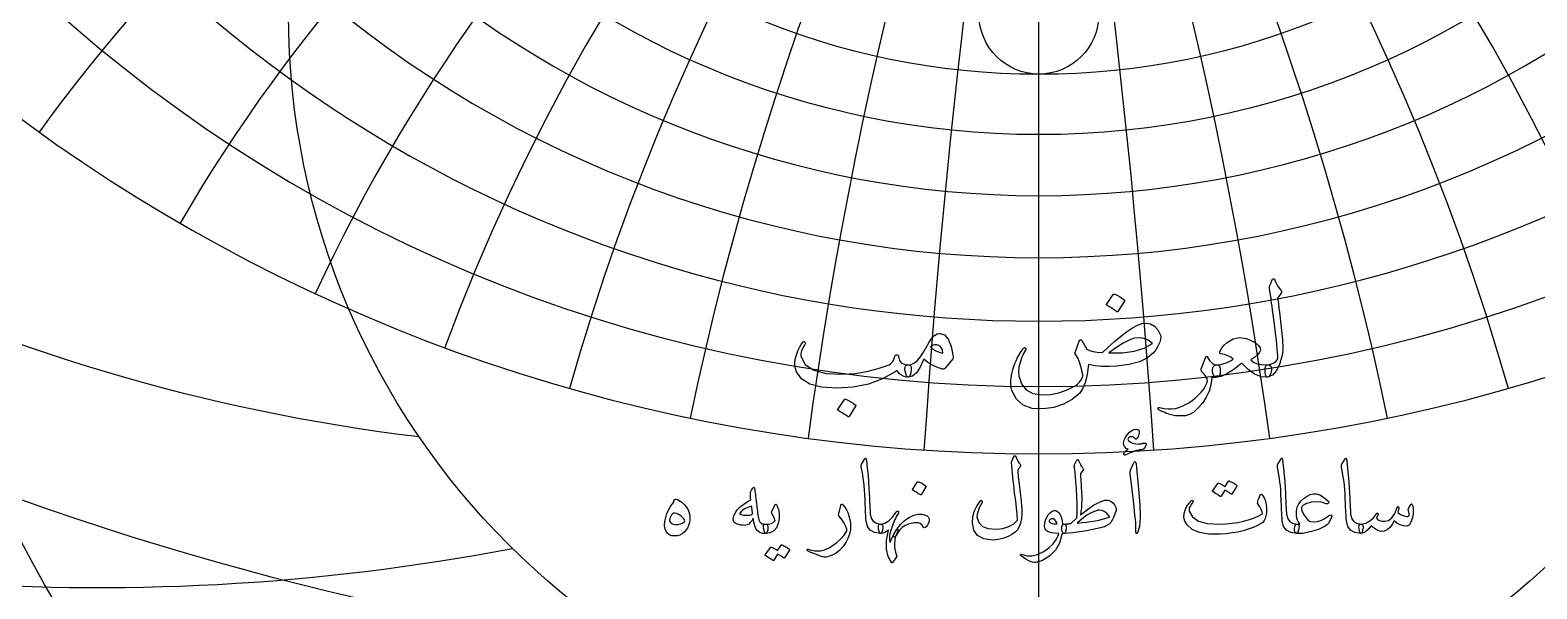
# Model space of a CAD drawing. Header units: millimetres. Extents: x -59 to 59, y -59 to 61.
# Drawn here: x -33.7 to 16.6, y -19.2 to -0.5 of the extents above; entities that cross this region are included whole.
import ezdxf

# ---------------------------------------------------------------- set-up
doc = ezdxf.new("R2010")
doc.units = ezdxf.units.MM
for name, color, linetype in [('CUT_INNER', 6, 'Continuous'), ('CUT_OUTER', 1, 'Continuous'), ('ENGRAVE', 7, 'Continuous'), ('ENGRAVE_FINE', 8, 'Continuous'), ('TEXT', 5, 'Continuous')]:
    doc.layers.add(name, color=color, linetype=linetype)

msp = doc.modelspace()

# ---------------------------------------------------------------- linework, layer by layer
at = {"layer": 'CUT_INNER'}
msp.add_circle((0, 0), 2, dxfattribs=at)
at = {"layer": 'CUT_OUTER'}
msp.add_arc((-0.0002, -0.0001), 59.3249, 136.054439, 87.802065, dxfattribs=at)
at = {"layer": 'ENGRAVE'}
msp.add_lwpolyline([(0, -58.5), (0, 58.5)], dxfattribs=at)
for centre, radius in [((0, 0), 58.5), ((0, 24.3408), 28.3656), ((0, 22.6408), 24.6477), ((0, 0), 38.2935), ((0, 0), 25.0665)]:
    msp.add_circle(centre, radius, dxfattribs=at)
for centre, radius, start, end in [((0, 26.4508), 32.5159, 104.50551, 75.49449), ((0, 29.0934), 37.2329, 146.69677, 33.30323), ((0, 32.4472), 42.7079, 168.64959, 11.35041), ((0, 36.7831), 49.2254, 185.60814, 354.39186), ((0, 42.5292), 57.2287, 199.95904, 340.04096), ((-13.0985, 48.8843), 63.4637, 224.535726, 263.111304), ((-31.4148, 54.412), 73.5796, 249.96829, 280.828753)]:
    msp.add_arc(centre, radius, start, end, dxfattribs=at)
at = {"layer": 'ENGRAVE_FINE'}
for centre, radius, start, end in [((-292.2353, -34.4796), 296.7435, 3.846969, 18.080135), ((-292.2353, -34.4796), 296.7435, 3.846969, 18.080135), ((292.2353, -34.4796), 296.7435, 161.919865, 176.153031), ((292.2353, -34.4796), 296.7435, 161.919865, 176.153031), ((-141.5747, -34.4796), 150.6606, 7.744385, 36.376389), ((-141.5747, -34.4796), 150.6606, 7.744385, 36.376389), ((141.5747, -34.4796), 150.6606, 143.623611, 172.255615), ((141.5747, -34.4796), 150.6606, 143.623611, 172.255615), ((-89.2508, -34.4796), 103.0579, 11.745134, 55.103196), ((-89.2508, -34.4796), 103.0579, 11.745134, 55.103196), ((89.2508, -34.4796), 103.0579, 124.896804, 168.254866), ((89.2508, -34.4796), 103.0579, 124.896804, 168.254866), ((-61.4098, -34.4796), 80.1648, 15.907198, 74.457561), ((-61.4098, -34.4796), 80.1648, 15.907198, 74.457561), ((61.4098, -34.4796), 80.1648, 105.542439, 164.092802), ((61.4098, -34.4796), 80.1648, 105.542439, 164.092802), ((-43.2379, -34.4796), 67.2663, 20.296793, 94.565762), ((-43.2379, -34.4796), 67.2663, 20.296793, 94.565762), ((43.2379, -34.4796), 67.2663, 85.434238, 159.703207), ((43.2379, -34.4796), 67.2663, 85.434238, 159.703207), ((-29.7503, -34.4796), 59.5005, 24.992282, 112.762358), ((-29.7503, -34.4796), 59.5005, 24.992282, 112.762358), ((29.7503, -34.4796), 59.5005, 67.237642, 155.007718), ((29.7503, -34.4796), 59.5005, 67.237642, 155.007718), ((-18.755, -34.4796), 54.836, 30.08929, 122.5356), ((-18.755, -34.4796), 54.836, 30.08929, 122.5356), ((18.755, -34.4796), 54.836, 57.4644, 149.91071), ((18.755, -34.4796), 54.836, 57.4644, 149.91071), ((-9.0859, -34.4796), 52.3239, 35.70752, 130.83453), ((-9.0859, -34.4796), 52.3239, 35.70752, 130.83453), ((9.0859, -34.4796), 52.3239, 49.16547, 144.29248), ((9.0859, -34.4796), 52.3239, 49.16547, 144.29248), ((0, 79.024), 101.1327, 234.73332, 305.26668)]:
    msp.add_arc(centre, radius, start, end, dxfattribs=at)
at = {"layer": 'TEXT'}
for points in [[(7.7082, -9.0934), (7.7393, -9.0182), (7.7635, -8.9585), (7.7808, -8.9144), (7.7912, -8.8858), (7.7993, -8.8677), (7.8096, -8.8547), (7.8223, -8.8469), (7.8373, -8.8443), (7.8543, -8.8472), (7.8685, -8.8558), (7.8797, -8.8703), (7.8881, -8.8904), (7.9264, -8.9893), (7.9722, -9.0784), (8.0256, -9.1577), (8.0864, -9.2272), (8.1034, -9.2494), (8.1083, -9.2745), (8.1011, -9.3024), (8.0818, -9.3333), (7.9803, -9.4763), (7.9872, -9.5403), (7.9942, -9.6031), (8.0011, -9.6648), (8.008, -9.7254), (8.0149, -9.7848), (8.0218, -9.843), (8.0288, -9.9001), (8.0357, -9.956), (8.0994, -10.4738), (8.1383, -10.8786), (8.1524, -11.1704), (8.1418, -11.3491), (8.0547, -11.6735), (7.9411, -11.913), (7.801, -12.0679), (7.6344, -12.1379), (7.6297, -12.1379), (7.6251, -12.1379), (7.6205, -12.1379), (7.6159, -12.1379), (7.5885, -12.112), (7.5709, -12.0526), (7.5631, -11.9598), (7.5652, -11.8335), (7.5695, -11.7868), (7.5825, -11.7528), (7.6041, -11.7314), (7.6344, -11.7228), (7.7514, -11.6994), (7.8489, -11.657), (7.9267, -11.5956), (7.9849, -11.5152), (7.981, -11.4186), (7.974, -11.3088), (7.9637, -11.1857), (7.9503, -11.0493), (7.934, -10.9002), (7.9152, -10.7391), (7.8937, -10.5658), (7.8696, -10.3804), (7.8474, -10.1982), (7.8269, -10.0344), (7.8082, -9.8891), (7.7912, -9.7623), (7.7765, -9.6539), (7.7647, -9.5639), (7.7557, -9.4924), (7.7497, -9.4394), (7.7035, -9.1764), (7.7021, -9.1505), (7.7024, -9.128), (7.7044, -9.109), (7.7082, -9.0934)], [(2.4864, -9.3656), (2.4921, -9.3598), (2.5002, -9.3563), (2.5106, -9.3552), (2.5233, -9.3563), (2.6129, -9.3927), (2.6974, -9.4371), (2.7767, -9.4895), (2.8508, -9.5501), (2.858, -9.5593), (2.8612, -9.5685), (2.8603, -9.5778), (2.8554, -9.587), (2.6386, -9.9376), (2.6305, -9.9459), (2.6201, -9.948), (2.6074, -9.9436), (2.5925, -9.933), (2.5795, -9.9237), (2.559, -9.9099), (2.531, -9.8914), (2.4956, -9.8684), (2.452, -9.8407), (2.3999, -9.8084), (2.339, -9.7715), (2.2695, -9.73), (2.2603, -9.7231), (2.2557, -9.7162), (2.2557, -9.7092), (2.2603, -9.7023)], [(3.5658, -10.3251), (3.7266, -10.3487), (3.8633, -10.4242), (3.9757, -10.5517), (4.064, -10.731), (4.0738, -10.7996), (4.0663, -10.8763), (4.0415, -10.9611), (3.9994, -11.0539), (3.951, -11.1433), (3.9071, -11.2177), (3.8679, -11.277), (3.8333, -11.3214), (3.6315, -11.4875), (3.3582, -11.6167), (3.0134, -11.7089), (2.5971, -11.7643), (2.3465, -11.7764), (2.1069, -11.7712), (1.8783, -11.7487), (1.6606, -11.7089), (1.6093, -12.0471), (1.543, -12.319), (1.4617, -12.5245), (1.3654, -12.6638), (1.1129, -12.8786), (0.8257, -13.0386), (0.504, -13.1438), (0.1476, -13.1943), (-0.2275, -13.1767), (-0.527, -13.0686), (-0.751, -12.8699), (-0.8995, -12.5808), (-0.9122, -12.5359), (-0.9226, -12.4891), (-0.9307, -12.4402), (-0.9364, -12.3893), (-0.9393, -12.3367), (-0.9387, -12.2827), (-0.9347, -12.2272), (-0.9272, -12.1702), (-0.911, -12.0695), (-0.8903, -11.9701), (-0.8649, -11.8723), (-0.8349, -11.7758), (-0.8006, -11.6811), (-0.7623, -11.5884), (-0.7199, -11.4977), (-0.6735, -11.4091), (-0.6529, -11.3731), (-0.6325, -11.3387), (-0.6125, -11.3062), (-0.5928, -11.2753), (-0.5736, -11.2462), (-0.5553, -11.2188), (-0.5378, -11.1931), (-0.5213, -11.1692), (-0.5094, -11.1557), (-0.497, -11.1473), (-0.4841, -11.1441), (-0.4705, -11.1462), (-0.4561, -11.1516), (-0.4451, -11.1588), (-0.4376, -11.1678), (-0.4336, -11.1784), (-0.4325, -11.1906), (-0.4336, -11.2038), (-0.4371, -11.2182), (-0.4428, -11.2338), (-0.4766, -11.2848), (-0.5086, -11.341), (-0.5388, -11.4025), (-0.5674, -11.4691), (-0.6274, -11.6394), (-0.6643, -11.8), (-0.6781, -11.9508), (-0.6689, -12.0918), (-0.5827, -12.3596), (-0.4255, -12.5542), (-0.1975, -12.6756), (0.1015, -12.7238), (0.3904, -12.7102), (0.6712, -12.6557), (0.9439, -12.5603), (1.2086, -12.4239), (1.2884, -12.3671), (1.3573, -12.2982), (1.4153, -12.2172), (1.4623, -12.1241), (1.4678, -12.1111), (1.4704, -12.0953), (1.4701, -12.0765), (1.4669, -12.0549), (1.4263, -11.8485), (1.3735, -11.6674), (1.3086, -11.5117), (1.2316, -11.3814), (1.2164, -11.3575), (1.2074, -11.3364), (1.2048, -11.3183), (1.2086, -11.303), (1.3516, -10.9247), (1.3721, -10.8962), (1.3919, -10.8844), (1.4113, -10.8893), (1.43, -10.9109), (1.6007, -11.2015), (1.6921, -11.2448), (1.8094, -11.2776), (1.9527, -11.3001), (2.1219, -11.3122), (2.3229, -11.1165), (2.5244, -10.9351), (2.7265, -10.7682), (2.9292, -10.6157), (3.1229, -10.4885), (3.2936, -10.3977), (3.4412, -10.3432), (3.5658, -10.3251)], [(-7.8881, -10.9663), (-7.8716, -10.9484), (-7.8546, -10.9409), (-7.837, -10.9438), (-7.8189, -10.957), (-7.805, -10.9743), (-7.8004, -10.9939), (-7.805, -11.0158), (-7.8189, -11.0401), (-7.8892, -11.149), (-7.9342, -11.2499), (-7.9538, -11.3428), (-7.948, -11.4275), (-7.8036, -11.706), (-7.5225, -11.9004), (-7.1047, -12.0105), (-6.5503, -12.0364), (-6.1389, -12.0062), (-5.7442, -11.943), (-5.3662, -11.847), (-5.005, -11.7182), (-4.9413, -11.6804), (-4.8885, -11.6224), (-4.8467, -11.5443), (-4.8159, -11.446), (-4.8055, -11.418), (-4.7882, -11.3987), (-4.764, -11.388), (-4.7328, -11.386), (-4.7106, -11.3955), (-4.6948, -11.4149), (-4.6853, -11.444), (-4.6821, -11.4829), (-4.6605, -11.5792), (-4.6002, -11.6513), (-4.5013, -11.6991), (-4.3638, -11.7228), (-4.3142, -11.7337), (-4.2808, -11.762), (-4.2635, -11.8075), (-4.2623, -11.8704), (-4.279, -11.9874), (-4.3015, -12.071), (-4.3298, -12.1212), (-4.3638, -12.1379), (-4.465, -12.1247), (-4.561, -12.0849), (-4.6518, -12.0186), (-4.7375, -11.9257), (-4.7447, -11.922), (-4.7571, -11.9246), (-4.7746, -11.9335), (-4.7974, -11.9488), (-5.2276, -12.191), (-5.6969, -12.364), (-6.2055, -12.4678), (-6.7533, -12.5023), (-7.2596, -12.4678), (-7.6528, -12.364), (-7.933, -12.191), (-8.1003, -11.9488), (-8.1383, -11.8136), (-8.151, -11.6755), (-8.1383, -11.5345), (-8.1003, -11.3906), (-8.0489, -11.2569), (-7.9965, -11.1415), (-7.9428, -11.0447), (-7.8881, -10.9663)], [(-3.2936, -10.671), (-3.1492, -10.7223), (-3.0295, -10.8671), (-2.9347, -11.1052), (-2.8646, -11.4368), (-2.862, -11.4607), (-2.8635, -11.4817), (-2.8689, -11.4999), (-2.8785, -11.5152), (-3.1322, -11.8335), (-3.1497, -11.8528), (-3.1702, -11.8646), (-3.1936, -11.8689), (-3.2198, -11.8658), (-3.3922, -11.807), (-3.5542, -11.732), (-3.7059, -11.6409), (-3.8472, -11.5336), (-3.961, -11.798), (-4.0859, -11.9869), (-4.2217, -12.1002), (-4.3684, -12.1379), (-4.3849, -12.1319), (-4.4019, -12.1137), (-4.4194, -12.0834), (-4.4376, -12.0411), (-4.4656, -11.9361), (-4.4757, -11.8519), (-4.4679, -11.7885), (-4.4422, -11.7458), (-4.4272, -11.7357), (-4.4099, -11.7285), (-4.3903, -11.7242), (-4.3684, -11.7228), (-4.2635, -11.7049), (-4.1608, -11.6559), (-4.0605, -11.5757), (-3.9625, -11.4644), (-3.9195, -11.3999), (-3.8552, -11.2938), (-3.7696, -11.1462), (-3.6626, -10.957), (-3.579, -10.8319), (-3.4897, -10.7425), (-3.3945, -10.6889), (-3.2936, -10.671)], [(-3.6257, -11.1231), (-3.5393, -11.1952), (-3.4412, -11.2546), (-3.3317, -11.3013), (-3.2106, -11.3353), (-3.2172, -11.2445), (-3.2417, -11.1704), (-3.2841, -11.113), (-3.3444, -11.0723), (-3.4138, -11.0513), (-3.4839, -11.0527), (-3.5545, -11.0767), (-3.6257, -11.1231)], [(3.7918, -11.0078), (3.6502, -10.8999), (3.5023, -10.8348), (3.3481, -10.8123), (3.1875, -10.8325), (3.0134, -10.8939), (2.8139, -10.9951), (2.589, -11.1361), (2.3387, -11.3168), (2.7946, -11.3183), (3.1887, -11.2672), (3.5211, -11.1637), (3.7918, -11.0078)], [(7.6344, -11.7228), (7.7018, -11.7329), (7.7474, -11.7631), (7.771, -11.8136), (7.7727, -11.8842), (7.7503, -11.9935), (7.7197, -12.0722), (7.6811, -12.1203), (7.6344, -12.1379), (7.4219, -12.1186), (7.2088, -12.033), (6.9952, -11.881), (6.781, -11.6628), (6.5108, -11.8724), (6.2816, -12.0215), (6.0934, -12.11), (5.946, -12.1379), (5.8973, -12.127), (5.8572, -12.0941), (5.8258, -12.0393), (5.803, -11.9626), (5.7964, -11.8612), (5.818, -11.7873), (5.8679, -11.7412), (5.946, -11.7228), (6.0171, -11.7158), (6.0873, -11.7043), (6.1566, -11.6882), (6.2251, -11.6674), (6.2927, -11.6418), (6.3595, -11.6109), (6.4253, -11.5749), (6.4904, -11.5336), (6.4105, -11.4685), (6.3139, -11.416), (6.2006, -11.3762), (6.0706, -11.3491), (6.0588, -11.3442), (6.051, -11.3341), (6.0472, -11.3188), (6.0475, -11.2984), (6.0694, -11.2277), (6.1167, -11.1496), (6.1894, -11.064), (6.2874, -10.9709), (6.4918, -10.8483), (6.7083, -10.8036), (6.9369, -10.8368), (7.1777, -10.9478), (7.2797, -11.0187), (7.3507, -11.0885), (7.3904, -11.1571), (7.3991, -11.2246), (7.3737, -11.2972), (7.3115, -11.3768), (7.2123, -11.4633), (7.0762, -11.5567), (7.1734, -11.6294), (7.2988, -11.6813), (7.4524, -11.7124), (7.6344, -11.7228)], [(5.4248, -11.8519), (5.5678, -11.4829), (5.5836, -11.4535), (5.5989, -11.4391), (5.6136, -11.4396), (5.6277, -11.4552), (5.6664, -11.5198), (5.7039, -11.5752), (5.7402, -11.6213), (5.7754, -11.6582), (5.814, -11.6864), (5.8561, -11.7066), (5.9016, -11.7187), (5.9506, -11.7228), (5.9991, -11.7355), (6.0337, -11.7735), (6.0544, -11.8369), (6.0614, -11.9257), (6.0544, -12.0151), (6.0337, -12.0803), (5.9991, -12.1212), (5.9506, -12.1379), (5.9135, -12.1397), (5.8757, -12.1402), (5.8373, -12.1397), (5.7984, -12.1379), (5.7918, -12.1397), (5.7857, -12.1448), (5.7803, -12.1535), (5.7754, -12.1656), (5.7506, -12.3839), (5.69, -12.5958), (5.5937, -12.8013), (5.4617, -13.0005), (5.3144, -13.1738), (5.1722, -13.3015), (5.0353, -13.3837), (4.9035, -13.4203), (4.7795, -13.4298), (4.666, -13.4307), (4.5627, -13.4229), (4.4699, -13.4065), (4.4245, -13.3938), (4.3759, -13.3788), (4.3242, -13.3615), (4.2692, -13.3419), (4.2114, -13.3194), (4.151, -13.2935), (4.088, -13.2641), (4.0225, -13.2312), (4.006, -13.2237), (3.9936, -13.215), (3.9853, -13.2052), (3.9809, -13.1943), (3.9781, -13.1796), (3.9786, -13.1678), (3.9827, -13.1588), (3.9902, -13.1528), (4, -13.1473), (4.0109, -13.1447), (4.023, -13.145), (4.0363, -13.1482), (4.1816, -13.1776), (4.3177, -13.192), (4.4445, -13.1914), (4.5622, -13.1758), (4.6785, -13.1451), (4.7922, -13.1038), (4.9034, -13.0517), (5.0119, -12.989), (5.1182, -12.9159), (5.2224, -12.8327), (5.3246, -12.7395), (5.4248, -12.6361), (5.5, -12.5418), (5.5597, -12.4481), (5.6038, -12.355), (5.6324, -12.2625), (5.624, -12.1979), (5.5897, -12.1241), (5.5294, -12.0411), (5.4432, -11.9488), (5.4282, -11.9289), (5.4202, -11.9061), (5.419, -11.8805), (5.4248, -11.8519)], [(-6.4904, -12.8806), (-6.4846, -12.8748), (-6.4765, -12.8714), (-6.4661, -12.8702), (-6.4535, -12.8714), (-6.3638, -12.9077), (-6.2793, -12.9521), (-6.2, -13.0046), (-6.1259, -13.0651), (-6.1187, -13.0743), (-6.1156, -13.0836), (-6.1164, -13.0928), (-6.1213, -13.102), (-6.3381, -13.4526), (-6.3462, -13.461), (-6.3566, -13.463), (-6.3693, -13.4587), (-6.3843, -13.448), (-6.3972, -13.4388), (-6.4177, -13.4249), (-6.4457, -13.4065), (-6.4811, -13.3834), (-6.5247, -13.3557), (-6.5768, -13.3234), (-6.6377, -13.2865), (-6.7072, -13.245), (-6.7164, -13.2381), (-6.721, -13.2312), (-6.721, -13.2243), (-6.7164, -13.2173)], [(3.4666, -14.5482), (3.4215, -14.5566), (3.3797, -14.5646), (3.3411, -14.5722), (3.3057, -14.5793), (3.2738, -14.5862), (3.2456, -14.5931), (3.2211, -14.6001), (3.2002, -14.607), (3.179, -14.6149), (3.1535, -14.6247), (3.1237, -14.6365), (3.0895, -14.6502), (3.051, -14.6661), (3.0082, -14.6844), (2.9611, -14.705), (2.9096, -14.7281), (2.8886, -14.735), (2.8707, -14.735), (2.8557, -14.7281), (2.8439, -14.7142), (2.8367, -14.6803), (2.8568, -14.6407), (2.9042, -14.5955), (2.9788, -14.5447), (2.9217, -14.5123), (2.8785, -14.4772), (2.849, -14.4396), (2.8335, -14.3994), (2.8304, -14.3235), (2.849, -14.2411), (2.8893, -14.1523), (2.9511, -14.0569), (3.0248, -13.9715), (3.1007, -13.9125), (3.1788, -13.8798), (3.259, -13.8735), (3.3038, -13.8848), (3.3343, -13.9081), (3.3505, -13.9436), (3.3524, -13.9912), (3.3446, -14.0426), (3.3317, -14.0898), (3.3135, -14.1326), (3.2902, -14.1711), (3.2668, -14.1981), (3.2452, -14.21), (3.2253, -14.2067), (3.2071, -14.1884), (3.1864, -14.1609), (3.1621, -14.1408), (3.1345, -14.128), (3.1033, -14.1226), (3.0707, -14.1226), (3.0419, -14.1295), (3.0171, -14.1434), (2.9961, -14.1641), (2.9807, -14.1892), (2.9762, -14.2126), (2.9825, -14.2342), (2.9995, -14.2541), (3.0635, -14.3015), (3.1414, -14.3363), (3.2331, -14.3585), (3.3386, -14.3683), (3.3478, -14.3679), (3.358, -14.367), (3.3694, -14.3653), (3.3818, -14.3631), (3.3953, -14.3604), (3.4099, -14.3575), (3.4256, -14.3543), (3.4424, -14.351), (3.4605, -14.3476), (3.477, -14.3445), (3.4917, -14.3416), (3.5047, -14.3389), (3.5161, -14.3366), (3.5263, -14.335), (3.5351, -14.334), (3.5427, -14.3337), (3.557, -14.3352), (3.5687, -14.3397), (3.5777, -14.3473), (3.5842, -14.3579), (3.5883, -14.3681), (3.5903, -14.3778), (3.5901, -14.3871), (3.5877, -14.3959), (3.5542, -14.4587), (3.5228, -14.5049), (3.4936, -14.5348), (3.4666, -14.5482)], [(-5.8123, -14.8665), (-5.8056, -14.8561), (-5.7993, -14.8492), (-5.7934, -14.8457), (-5.788, -14.8457), (-5.7798, -14.8502), (-5.7725, -14.8639), (-5.766, -14.8866), (-5.7604, -14.9184), (-5.7318, -15.1768), (-5.7085, -15.4157), (-5.6903, -15.6352), (-5.6773, -15.8352), (-5.669, -16.0062), (-5.6613, -16.1595), (-5.6543, -16.2951), (-5.6479, -16.4129), (-5.6424, -16.5131), (-5.638, -16.5954), (-5.6346, -16.6601), (-5.6324, -16.707), (-5.6017, -16.8476), (-5.5338, -16.9509), (-5.4287, -17.0171), (-5.2864, -17.0461), (-5.2468, -17.0564), (-5.2215, -17.0807), (-5.2105, -17.1187), (-5.2137, -17.1706), (-5.23, -17.2523), (-5.2475, -17.3107), (-5.2663, -17.3458), (-5.2864, -17.3574), (-5.4866, -17.331), (-5.6341, -17.2519), (-5.7288, -17.12), (-5.7707, -16.9353), (-5.7773, -16.847), (-5.7833, -16.7585), (-5.7886, -16.6697), (-5.7932, -16.5807), (-5.7974, -16.4915), (-5.8014, -16.4021), (-5.8052, -16.3125), (-5.8088, -16.2227), (-5.8153, -16.0513), (-5.8244, -15.897), (-5.836, -15.7598), (-5.8503, -15.6397), (-5.8672, -15.5243), (-5.8866, -15.4014), (-5.9087, -15.2709), (-5.9333, -15.1329), (-5.9366, -15.108), (-5.9359, -15.0853), (-5.9314, -15.0647), (-5.923, -15.0464)], [(-0.8372, -14.7834), (-0.8312, -14.7728), (-0.8234, -14.7653), (-0.8139, -14.7607), (-0.8026, -14.7592), (-0.7914, -14.7612), (-0.7819, -14.767), (-0.7741, -14.7767), (-0.768, -14.7903), (-0.7358, -14.8697), (-0.7014, -14.9382), (-0.6649, -14.996), (-0.6262, -15.0429), (-0.6147, -15.0598), (-0.6115, -15.0792), (-0.6165, -15.1013), (-0.6297, -15.1259), (-0.6381, -15.1378), (-0.6461, -15.1493), (-0.6537, -15.1603), (-0.6608, -15.1709), (-0.6675, -15.1809), (-0.6738, -15.1899), (-0.6796, -15.1982), (-0.685, -15.2055), (-0.6941, -15.2189), (-0.7006, -15.2349), (-0.7045, -15.2535), (-0.7058, -15.2747), (-0.7017, -15.3345), (-0.6963, -15.3997), (-0.6896, -15.4703), (-0.6816, -15.5463), (-0.6725, -15.6277), (-0.6625, -15.7145), (-0.6517, -15.8067), (-0.64, -15.9044), (-0.627, -16.0018), (-0.6154, -16.0933), (-0.6053, -16.1791), (-0.5968, -16.259), (-0.5896, -16.3333), (-0.5834, -16.4021), (-0.5783, -16.4656), (-0.5743, -16.5236), (-0.5698, -16.6955), (-0.5838, -16.8584), (-0.6165, -17.0121), (-0.6677, -17.1568), (-0.7177, -17.2417), (-0.7949, -17.3202), (-0.8993, -17.3922), (-1.031, -17.4578), (-1.1737, -17.512), (-1.3078, -17.5503), (-1.4332, -17.5726), (-1.5499, -17.5788), (-1.8423, -17.5386), (-2.0516, -17.4284), (-2.1779, -17.248), (-2.2211, -16.9976), (-2.206, -16.811), (-2.1571, -16.6283), (-2.0745, -16.4495), (-1.9582, -16.2745), (-1.9493, -16.2644), (-1.94, -16.2581), (-1.9303, -16.2557), (-1.9201, -16.2573), (-1.9093, -16.2614), (-1.9011, -16.2668), (-1.8955, -16.2735), (-1.8924, -16.2815), (-1.8903, -16.2934), (-1.8907, -16.3048), (-1.8937, -16.3158), (-1.8994, -16.3264), (-1.9787, -16.481), (-2.0334, -16.6127), (-2.0635, -16.7215), (-2.0689, -16.8073), (-2.0112, -16.9922), (-1.8864, -17.1213), (-1.6946, -17.1946), (-1.4358, -17.2121), (-1.2025, -17.1868), (-1.0042, -17.1282), (-0.8409, -17.0363), (-0.7127, -16.9111), (-0.7154, -16.8507), (-0.72, -16.7801), (-0.7266, -16.6993), (-0.7352, -16.6084), (-0.7459, -16.5071), (-0.759, -16.3952), (-0.7744, -16.2727), (-0.7923, -16.1396), (-0.8091, -16.0023), (-0.8251, -15.8672), (-0.8403, -15.7342), (-0.8545, -15.6034), (-0.8677, -15.4747), (-0.8796, -15.3482), (-0.8902, -15.2239), (-0.8995, -15.1017), (-0.9134, -14.9841), (-0.9127, -14.9707), (-0.9108, -14.9581), (-0.9075, -14.9465), (-0.903, -14.9357)], [(1.2732, -14.908), (1.2814, -14.8991), (1.2887, -14.8933), (1.2952, -14.8905), (1.3008, -14.8907), (1.3075, -14.8937), (1.3138, -14.8993), (1.3197, -14.9075), (1.3251, -14.9184), (1.347, -14.9651), (1.3679, -15.0083), (1.3877, -15.0481), (1.4064, -15.0844), (1.4242, -15.1169), (1.4414, -15.145), (1.4579, -15.1687), (1.4738, -15.1882), (1.4855, -15.2042), (1.4894, -15.2211), (1.4855, -15.2388), (1.4738, -15.2574), (1.4046, -15.3439), (1.3958, -15.3588), (1.3899, -15.3759), (1.3871, -15.3951), (1.3873, -15.4165), (1.3986, -15.5798), (1.4081, -15.7236), (1.4159, -15.8479), (1.4219, -15.9528), (1.4265, -16.0384), (1.4297, -16.105), (1.4317, -16.1526), (1.4323, -16.1811), (1.4315, -16.2655), (1.4293, -16.3455), (1.4255, -16.4212), (1.4202, -16.4925), (1.4136, -16.5595), (1.4059, -16.6222), (1.3972, -16.6806), (1.3873, -16.7347), (1.6224, -16.5548), (1.8258, -16.4164), (1.9977, -16.3195), (2.1381, -16.2642), (2.2006, -16.2495), (2.2566, -16.2434), (2.3061, -16.246), (2.3491, -16.2573), (2.4099, -16.2888), (2.4676, -16.3386), (2.5223, -16.4064), (2.574, -16.4925), (2.582, -16.5131), (2.5852, -16.5366), (2.5837, -16.5632), (2.5775, -16.5928), (2.5431, -16.6992), (2.5022, -16.8004), (2.4549, -16.8964), (2.401, -16.9872), (2.3487, -17.0456), (2.2747, -17.0962), (2.1792, -17.139), (2.062, -17.1741), (1.9051, -17.2088), (1.7493, -17.2402), (1.5946, -17.2684), (1.441, -17.2934), (1.2886, -17.3149), (1.1378, -17.3328), (0.9885, -17.3469), (0.8407, -17.3574), (0.8241, -17.3527), (0.8087, -17.3384), (0.7946, -17.3146), (0.7819, -17.2813), (0.7706, -17.2404), (0.7646, -17.2009), (0.7637, -17.1626), (0.768, -17.1256), (0.7778, -17.0934), (0.7931, -17.0694), (0.8141, -17.0536), (0.8407, -17.0461), (0.8761, -17.0441), (0.9095, -17.0417), (0.9409, -17.0389), (0.9704, -17.0357), (0.998, -17.0324), (1.0236, -17.0296), (1.0473, -17.0272), (1.069, -17.0253), (1.2628, -16.8385), (1.2645, -16.8304), (1.2662, -16.8199), (1.268, -16.807), (1.2697, -16.7918), (1.2714, -16.7741), (1.2732, -16.7541), (1.2749, -16.7318), (1.2766, -16.707), (1.2781, -16.6801), (1.2792, -16.6512), (1.2799, -16.6204), (1.2801, -16.5876), (1.2801, -16.5532), (1.2801, -16.5172), (1.2801, -16.4796), (1.2801, -16.4406), (1.2796, -16.3965), (1.2784, -16.3437), (1.2762, -16.2823), (1.2732, -16.2123), (1.2693, -16.134), (1.2645, -16.0479), (1.2589, -15.9541), (1.2524, -15.8525), (1.2375, -15.6269), (1.2239, -15.4486), (1.2115, -15.3173), (1.2005, -15.2332), (1.1916, -15.1791), (1.1858, -15.138), (1.183, -15.1099), (1.1832, -15.0948), (1.1937, -15.0663), (1.2044, -15.0394), (1.2153, -15.0144), (1.2265, -14.991), (1.2378, -14.969), (1.2494, -14.9478), (1.2612, -14.9274), (1.2732, -14.908)], [(3.1518, -15.0394), (3.1848, -14.9754), (3.2114, -14.953), (3.2316, -14.972), (3.2452, -15.0325), (3.3248, -15.8801), (3.3721, -16.4004), (3.3827, -16.816), (3.3565, -17.1269), (3.2936, -17.3332), (3.2822, -17.3501), (3.272, -17.3592), (3.2631, -17.3605), (3.2556, -17.354), (3.2495, -17.3438), (3.2452, -17.3306), (3.2426, -17.3144), (3.2417, -17.2952), (3.2417, -17.1453), (3.2348, -16.9864), (3.221, -16.8184), (3.2002, -16.6413), (3.1957, -16.595), (3.182, -16.47), (3.1593, -16.2663), (3.1275, -15.9839), (3.0514, -15.3577), (3.0497, -15.3244), (3.0514, -15.2937), (3.0566, -15.2656), (3.0653, -15.2401)], [(8.0922, -14.8665), (8.0989, -14.8561), (8.1052, -14.8492), (8.111, -14.8457), (8.1164, -14.8457), (8.1246, -14.8502), (8.132, -14.8639), (8.1385, -14.8866), (8.1441, -14.9184), (8.1726, -15.1768), (8.196, -15.4157), (8.2141, -15.6352), (8.2271, -15.8352), (8.2354, -16.0062), (8.2431, -16.1595), (8.2501, -16.2951), (8.2565, -16.4129), (8.262, -16.5131), (8.2665, -16.5954), (8.2698, -16.6601), (8.2721, -16.707), (8.3028, -16.8476), (8.3707, -16.9509), (8.4758, -17.0171), (8.6181, -17.0461), (8.6576, -17.0564), (8.6829, -17.0807), (8.694, -17.1187), (8.6907, -17.1706), (8.6745, -17.2523), (8.657, -17.3107), (8.6382, -17.3458), (8.6181, -17.3574), (8.4178, -17.331), (8.2704, -17.2519), (8.1757, -17.12), (8.1337, -16.9353), (8.1271, -16.847), (8.1212, -16.7585), (8.1159, -16.6697), (8.1112, -16.5807), (8.107, -16.4915), (8.103, -16.4021), (8.0992, -16.3125), (8.0956, -16.2227), (8.0892, -16.0513), (8.0801, -15.897), (8.0684, -15.7598), (8.0541, -15.6397), (8.0373, -15.5243), (8.0178, -15.4014), (7.9957, -15.2709), (7.9711, -15.1329), (7.9679, -15.108), (7.9685, -15.0853), (7.973, -15.0647), (7.9815, -15.0464)], [(10.2337, -14.8665), (10.2404, -14.8561), (10.2467, -14.8492), (10.2525, -14.8457), (10.2579, -14.8457), (10.2662, -14.8502), (10.2735, -14.8639), (10.28, -14.8866), (10.2856, -14.9184), (10.3142, -15.1768), (10.3375, -15.4157), (10.3557, -15.6352), (10.3687, -15.8352), (10.377, -16.0062), (10.3847, -16.1595), (10.3917, -16.2951), (10.3981, -16.4129), (10.4036, -16.5131), (10.408, -16.5954), (10.4114, -16.6601), (10.4136, -16.707), (10.4443, -16.8476), (10.5122, -16.9509), (10.6173, -17.0171), (10.7596, -17.0461), (10.7992, -17.0564), (10.8245, -17.0807), (10.8355, -17.1187), (10.8323, -17.1706), (10.816, -17.2523), (10.7985, -17.3107), (10.7797, -17.3458), (10.7596, -17.3574), (10.5594, -17.331), (10.4119, -17.2519), (10.3172, -17.12), (10.2752, -16.9353), (10.2686, -16.847), (10.2627, -16.7585), (10.2574, -16.6697), (10.2528, -16.5807), (10.2485, -16.4915), (10.2445, -16.4021), (10.2408, -16.3125), (10.2372, -16.2227), (10.2307, -16.0513), (10.2216, -15.897), (10.2099, -15.7598), (10.1957, -15.6397), (10.1788, -15.5243), (10.1593, -15.4014), (10.1373, -15.2709), (10.1126, -15.1329), (10.1094, -15.108), (10.11, -15.0853), (10.1146, -15.0647), (10.123, -15.0464)], [(6.3347, -15.6103), (6.339, -15.606), (6.345, -15.6034), (6.3528, -15.6025), (6.3623, -15.6034), (6.3964, -15.6161), (6.4294, -15.6302), (6.4613, -15.6455), (6.4921, -15.6622), (6.522, -15.6803), (6.5513, -15.7002), (6.58, -15.7219), (6.608, -15.7452), (6.6134, -15.7524), (6.6158, -15.7599), (6.6151, -15.7679), (6.6114, -15.7764), (6.4454, -16.0393), (6.4408, -16.0428), (6.4341, -16.0428), (6.4253, -16.0393), (6.4142, -16.0324), (6.4067, -16.026), (6.3943, -16.0172), (6.3773, -16.0061), (6.3554, -15.9926), (6.3286, -15.9765), (6.2966, -15.9576), (6.2594, -15.9358), (6.217, -15.9113), (6.0856, -16.1154), (6.0795, -16.1217), (6.0717, -16.1232), (6.0622, -16.1199), (6.051, -16.1119), (6.0412, -16.105), (6.0259, -16.0946), (6.0049, -16.0808), (5.9783, -16.0635), (5.9457, -16.0428), (5.9065, -16.0185), (5.8609, -15.9909), (5.8088, -15.9597), (5.8034, -15.9545), (5.801, -15.9493), (5.8017, -15.9441), (5.8053, -15.939), (5.9749, -15.6864), (5.9792, -15.6821), (5.9852, -15.6795), (5.993, -15.6786), (6.0025, -15.6795), (6.0315, -15.6889), (6.0596, -15.6998), (6.0869, -15.7122), (6.1133, -15.7262), (6.1388, -15.7414), (6.1634, -15.7578), (6.1872, -15.7752), (6.2101, -15.7937)], [(-9.5522, -15.8386), (-9.5318, -15.817), (-9.5158, -15.8144), (-9.5042, -15.8308), (-9.4968, -15.8663), (-9.4944, -15.8877), (-9.4908, -15.9173), (-9.4858, -15.9552), (-9.4795, -16.0012), (-9.4722, -16.0559), (-9.4639, -16.1197), (-9.4549, -16.1926), (-9.4449, -16.2745), (-9.4351, -16.3551), (-9.4263, -16.4272), (-9.4186, -16.4909), (-9.4121, -16.5461), (-9.4065, -16.5927), (-9.4021, -16.6305), (-9.3988, -16.6593), (-9.3965, -16.6793), (-9.3788, -16.8054), (-9.3532, -16.9033), (-9.3199, -16.9732), (-9.2789, -17.0149), (-9.2499, -17.0311), (-9.2149, -17.0417), (-9.1738, -17.0467), (-9.1266, -17.0461), (-9.0987, -17.0506), (-9.0773, -17.0642), (-9.0624, -17.0869), (-9.054, -17.1187), (-9.0509, -17.157), (-9.0522, -17.1957), (-9.0579, -17.2348), (-9.0678, -17.2744), (-9.0806, -17.3081), (-9.0946, -17.3332), (-9.11, -17.3496), (-9.1266, -17.3574), (-9.2172, -17.3566), (-9.2953, -17.3401), (-9.3608, -17.3081), (-9.4138, -17.2606), (-9.4583, -17.1907), (-9.4951, -17.0988), (-9.5241, -16.9849), (-9.5453, -16.8489), (-9.5941, -16.9317), (-9.6439, -16.9968), (-9.6944, -17.0441), (-9.7459, -17.0737), (-9.7876, -17.0843), (-9.8367, -17.0884), (-9.8932, -17.0861), (-9.957, -17.0772), (-10.0242, -17.0621), (-10.0806, -17.0443), (-10.1263, -17.024), (-10.1611, -17.0011), (-10.1892, -16.9728), (-10.2078, -16.9431), (-10.2169, -16.9122), (-10.2164, -16.88), (-10.2084, -16.8398), (-10.1948, -16.7952), (-10.1756, -16.7464), (-10.1507, -16.6932), (-10.123, -16.6398), (-10.0988, -16.5972), (-10.078, -16.5654), (-10.0607, -16.5444), (-9.9647, -16.4588), (-9.8601, -16.3783), (-9.7468, -16.3031), (-9.6248, -16.233), (-9.6294, -16.1667), (-9.6326, -16.1093), (-9.6346, -16.0611), (-9.6352, -16.022), (-9.6333, -15.9891), (-9.6274, -15.9597), (-9.6177, -15.9338), (-9.6041, -15.9113)], [(-4.0513, -15.6345), (-4.047, -15.6302), (-4.0409, -15.6276), (-4.0331, -15.6267), (-4.0236, -15.6276), (-3.9564, -15.6548), (-3.893, -15.6881), (-3.8335, -15.7275), (-3.778, -15.7729), (-3.7726, -15.7798), (-3.7702, -15.7867), (-3.7708, -15.7937), (-3.7745, -15.8006), (-3.9371, -16.0635), (-3.9432, -16.0698), (-3.951, -16.0713), (-3.9605, -16.068), (-3.9717, -16.06), (-3.9814, -16.0531), (-3.9968, -16.0428), (-4.0178, -16.0289), (-4.0444, -16.0116), (-4.077, -15.9909), (-4.1162, -15.9666), (-4.1618, -15.939), (-4.2139, -15.9078), (-4.2208, -15.9026), (-4.2243, -15.8974), (-4.2243, -15.8923), (-4.2208, -15.8871)], [(7.4625, -16.0704), (7.4858, -16.0996), (7.5071, -16.1318), (7.5264, -16.1671), (7.5438, -16.2054), (7.5593, -16.2464), (7.5728, -16.2901), (7.5844, -16.3364), (7.594, -16.3853), (7.6065, -16.4834), (7.6096, -16.5807), (7.6031, -16.6772), (7.5871, -16.7727), (7.5629, -16.8579), (7.5317, -16.9267), (7.4937, -16.979), (7.4487, -17.0149), (7.306, -17.0904), (7.1546, -17.1576), (6.9946, -17.2167), (6.8259, -17.2675), (6.6486, -17.3096), (6.4627, -17.3427), (6.2681, -17.3667), (6.0648, -17.3816), (5.6838, -17.3778), (5.3711, -17.3246), (5.1268, -17.2221), (4.9508, -17.0703), (4.8786, -16.9516), (4.8453, -16.8238), (4.8509, -16.6869), (4.8954, -16.5409), (4.9105, -16.5095), (4.9279, -16.4774), (4.9477, -16.4446), (4.9698, -16.4112), (4.9944, -16.3772), (5.0213, -16.3424), (5.0506, -16.3071), (5.0823, -16.2711), (5.0929, -16.2609), (5.1039, -16.2547), (5.1153, -16.2523), (5.1272, -16.2538), (5.1352, -16.2568), (5.1419, -16.2624), (5.1474, -16.2707), (5.1515, -16.2815), (5.1534, -16.2916), (5.1523, -16.3014), (5.1482, -16.3107), (5.1411, -16.3195), (5.1115, -16.3548), (5.0849, -16.3913), (5.0613, -16.4292), (5.0407, -16.4683), (5.0267, -16.5057), (5.0191, -16.5418), (5.018, -16.5766), (5.0235, -16.6101), (5.1316, -16.8058), (5.3348, -16.9431), (5.6332, -17.0221), (6.0268, -17.0426), (6.2431, -17.0343), (6.4493, -17.0162), (6.6453, -16.9884), (6.8311, -16.9509), (7.007, -16.9037), (7.1732, -16.8467), (7.3297, -16.78), (7.4764, -16.7035), (7.4621, -16.6322), (7.4297, -16.5531), (7.3791, -16.4661), (7.3103, -16.3714), (7.3081, -16.3623), (7.3086, -16.3455), (7.3116, -16.3208), (7.3172, -16.2884), (7.3187, -16.2851), (7.3198, -16.2823), (7.3205, -16.28), (7.3207, -16.278), (7.3319, -16.2339), (7.3484, -16.1846), (7.37, -16.1301), (7.3968, -16.0704), (7.4087, -16.0523), (7.4236, -16.0462), (7.4415, -16.0523), (7.4625, -16.0704)], [(9.784, -16.7935), (9.6906, -17.0011), (9.6787, -17.0216), (9.6672, -17.0383), (9.6562, -17.051), (9.6456, -17.0599), (9.5917, -17.0968), (9.534, -17.1313), (9.4724, -17.1634), (9.4069, -17.1931), (9.3377, -17.2209), (9.265, -17.2472), (9.1889, -17.2719), (9.1093, -17.2952), (8.9606, -17.3315), (8.8291, -17.354), (8.7149, -17.3626), (8.6181, -17.3574), (8.5811, -17.3406), (8.5566, -17.3073), (8.5448, -17.2575), (8.5454, -17.1914), (8.5543, -17.1317), (8.567, -17.0876), (8.5837, -17.059), (8.6042, -17.0461), (8.6077, -17.0461), (8.6111, -17.0461), (8.6146, -17.0461), (8.6181, -17.0461), (8.6438, -17.0487), (8.6691, -17.0495), (8.694, -17.0487), (8.7184, -17.0461), (8.6764, -16.984), (8.644, -16.9155), (8.6211, -16.8404), (8.6077, -16.7589), (8.6057, -16.6129), (8.631, -16.483), (8.6836, -16.369), (8.7634, -16.2711), (8.8661, -16.1796), (8.9666, -16.1093), (9.065, -16.0603), (9.1612, -16.0324), (9.265, -16.0326), (9.3826, -16.0713), (9.5141, -16.1485), (9.6594, -16.2642), (9.6759, -16.2821), (9.6836, -16.3014), (9.6828, -16.3219), (9.6733, -16.3437), (9.6596, -16.3606), (9.643, -16.3697), (9.6233, -16.371), (9.6006, -16.3645), (9.4378, -16.3174), (9.2745, -16.3005), (9.1108, -16.3139), (8.9467, -16.3576), (8.8816, -16.385), (8.8317, -16.4155), (8.7969, -16.449), (8.7772, -16.4856), (8.7724, -16.5319), (8.7859, -16.5911), (8.8174, -16.6633), (8.8672, -16.7485), (8.9277, -16.8346), (8.9848, -16.899), (9.0384, -16.9418), (9.0886, -16.963), (9.1978, -16.9738), (9.3074, -16.9613), (9.4175, -16.9254), (9.528, -16.8662), (9.6283, -16.797), (9.6802, -16.7641), (9.7217, -16.7451), (9.7528, -16.7399), (9.7736, -16.7485), (9.782, -16.7591), (9.7866, -16.7701), (9.7872, -16.7816), (9.784, -16.7935)], [(-12.1781, -16.2296), (-12.1484, -16.216), (-12.1149, -16.2131), (-12.0775, -16.2211), (-12.0362, -16.24), (-11.9335, -16.3087), (-11.8468, -16.387), (-11.7761, -16.4748), (-11.7214, -16.5721), (-11.6835, -16.6735), (-11.6634, -16.7771), (-11.6611, -16.8828), (-11.6764, -16.9907), (-11.7043, -17.0891), (-11.743, -17.1767), (-11.7925, -17.2534), (-11.8529, -17.3194), (-11.921, -17.3723), (-11.9938, -17.4102), (-12.0715, -17.4329), (-12.1538, -17.4405), (-12.2615, -17.4327), (-12.3493, -17.4024), (-12.4172, -17.3496), (-12.4652, -17.2744), (-12.494, -17.1829), (-12.5041, -17.0781), (-12.4957, -16.9598), (-12.4687, -16.8281), (-12.4248, -16.6914), (-12.3658, -16.5617), (-12.2916, -16.4389), (-12.2023, -16.323), (-12.1993, -16.3176), (-12.1971, -16.3083), (-12.1958, -16.2951), (-12.1954, -16.278), (-12.1943, -16.2594), (-12.191, -16.2451), (-12.1856, -16.2352), (-12.1781, -16.2296)], [(-9.6006, -16.4441), (-9.726, -16.4871), (-9.8324, -16.5401), (-9.9198, -16.603), (-9.9881, -16.6759), (-9.9926, -16.6858), (-9.9924, -16.6949), (-9.9874, -16.7031), (-9.9777, -16.7105), (-9.9416, -16.7259), (-9.9025, -16.7377), (-9.8603, -16.7458), (-9.8151, -16.7503), (-9.7669, -16.751), (-9.7156, -16.7481), (-9.6614, -16.7415), (-9.6041, -16.7312), (-9.5952, -16.7284), (-9.5859, -16.7234), (-9.5762, -16.7163), (-9.566, -16.707), (-9.5681, -16.6787), (-9.5708, -16.6491), (-9.5741, -16.6181), (-9.5781, -16.5859), (-9.5828, -16.5524), (-9.5881, -16.5176), (-9.594, -16.4815), (-9.6006, -16.4441)], [(-8.919, -16.6274), (-8.8222, -16.4129), (-8.8079, -16.3894), (-8.7928, -16.3809), (-8.7768, -16.3876), (-8.7599, -16.4095), (-8.7288, -16.4749), (-8.7045, -16.5431), (-8.6873, -16.6141), (-8.6769, -16.688), (-8.6736, -16.7651), (-8.6777, -16.8458), (-8.6892, -16.9303), (-8.708, -17.0184), (-8.7653, -17.1667), (-8.8542, -17.2727), (-8.9746, -17.3362), (-9.1266, -17.3574), (-9.1441, -17.3464), (-9.1621, -17.3133), (-9.1805, -17.2582), (-9.1993, -17.181), (-9.2047, -17.1397), (-9.2036, -17.1057), (-9.196, -17.0791), (-9.182, -17.0599), (-9.1707, -17.0525), (-9.1578, -17.0478), (-9.1431, -17.0456), (-9.1266, -17.0461), (-9.0308, -17.043), (-8.9476, -17.0236), (-8.8769, -16.9877), (-8.8187, -16.9353), (-8.8161, -16.9312), (-8.8153, -16.9258), (-8.8161, -16.9191), (-8.8187, -16.9111), (-8.8323, -16.8623), (-8.8524, -16.8125), (-8.879, -16.7619), (-8.9121, -16.7105), (-8.9229, -16.691), (-8.9277, -16.6707), (-8.9264, -16.6495), (-8.919, -16.6274)], [(-6.608, -16.3922), (-6.606, -16.3859), (-6.6037, -16.3809), (-6.6008, -16.3773), (-6.5976, -16.3749), (-6.5879, -16.374), (-6.576, -16.3783), (-6.5619, -16.3879), (-6.5457, -16.4026), (-6.4826, -16.4776), (-6.4281, -16.5643), (-6.3822, -16.6627), (-6.345, -16.7727), (-6.3161, -16.8912), (-6.2983, -17.008), (-6.2919, -17.123), (-6.2966, -17.2363), (-6.3273, -17.3855), (-6.3779, -17.5287), (-6.4484, -17.6658), (-6.5388, -17.7968), (-6.6469, -17.9155), (-6.7706, -18.0122), (-6.9098, -18.0868), (-7.0647, -18.1393), (-7.1062, -18.1482), (-7.1477, -18.1506), (-7.1892, -18.1465), (-7.2307, -18.1359), (-7.3264, -18.1024), (-7.4128, -18.0714), (-7.4899, -18.0428), (-7.5577, -18.0165), (-7.6159, -17.9926), (-7.6645, -17.9711), (-7.7033, -17.952), (-7.7324, -17.9352), (-7.7384, -17.93), (-7.7428, -17.9248), (-7.7454, -17.9196), (-7.7462, -17.9144), (-7.7456, -17.9077), (-7.7436, -17.9015), (-7.7404, -17.8956), (-7.7358, -17.8902), (-7.73, -17.8861), (-7.7229, -17.8842), (-7.7144, -17.8844), (-7.7047, -17.8868), (-7.6455, -17.9027), (-7.5888, -17.9157), (-7.5347, -17.926), (-7.4833, -17.9335), (-7.434, -17.9381), (-7.3864, -17.94), (-7.3406, -17.939), (-7.2965, -17.9352), (-7.2525, -17.9282), (-7.2069, -17.9175), (-7.1599, -17.9031), (-7.1114, -17.885), (-7.0613, -17.8631), (-7.0097, -17.837), (-6.9567, -17.8069), (-6.9021, -17.7726), (-6.7487, -17.6623), (-6.6175, -17.5425), (-6.5083, -17.4132), (-6.4212, -17.2744), (-6.4155, -17.2632), (-6.4125, -17.2502), (-6.4121, -17.2355), (-6.4142, -17.219), (-6.4506, -17.122), (-6.5077, -17.0141), (-6.5855, -16.8953), (-6.6841, -16.7658), (-6.6884, -16.7576), (-6.691, -16.7503), (-6.6919, -16.7438), (-6.691, -16.7381)], [(-4.7328, -17.3298), (-4.7709, -17.4115), (-4.7986, -17.4975), (-4.8159, -17.5879), (-4.8228, -17.6826), (-4.8198, -17.7812), (-4.8072, -17.8833), (-4.7852, -17.9888), (-4.7536, -18.0978), (-4.7497, -18.1123), (-4.7484, -18.1246), (-4.7497, -18.1348), (-4.7536, -18.1428), (-4.8781, -18.3192), (-4.8896, -18.332), (-4.8998, -18.3391), (-4.9086, -18.3406), (-4.9162, -18.3365), (-5.0347, -18.1335), (-5.0926, -17.8842), (-5.0901, -17.5886), (-5.0269, -17.2467), (-5.0872, -17.2952), (-5.1506, -17.3298), (-5.217, -17.3505), (-5.2864, -17.3574), (-5.3013, -17.3529), (-5.3149, -17.3393), (-5.3273, -17.3166), (-5.3383, -17.2848), (-5.3446, -17.2656), (-5.3495, -17.2463), (-5.3532, -17.2267), (-5.3556, -17.2069), (-5.3573, -17.1871), (-5.359, -17.1676), (-5.3608, -17.1482), (-5.3625, -17.1291), (-5.3603, -17.0941), (-5.3469, -17.0685), (-5.3223, -17.0525), (-5.2864, -17.0461), (-5.1452, -17.0145), (-5.0122, -16.9371), (-4.8874, -16.8138), (-4.7709, -16.6447), (-4.7551, -16.6233), (-4.7389, -16.611), (-4.7222, -16.6078), (-4.7052, -16.6136), (-4.6926, -16.6246), (-4.6861, -16.637), (-4.6857, -16.6506), (-4.6913, -16.6655), (-4.7219, -16.7195), (-4.7514, -16.7745), (-4.7799, -16.8303), (-4.8072, -16.8869), (-4.8335, -16.9444), (-4.8587, -17.0028), (-4.8828, -17.0621), (-4.9058, -17.1222), (-4.9569, -17.2859), (-4.9854, -17.4275), (-4.9914, -17.5471), (-4.975, -17.6446), (-4.9735, -17.6476), (-4.9724, -17.6498), (-4.9718, -17.6511), (-4.9716, -17.6515), (-4.9713, -17.6511), (-4.9707, -17.6498), (-4.9696, -17.6476), (-4.9681, -17.6446), (-4.947, -17.595), (-4.9253, -17.5464), (-4.9029, -17.499), (-4.8799, -17.4526), (-4.856, -17.4071), (-4.831, -17.3622), (-4.805, -17.318), (-4.7778, -17.2744), (-4.7581, -17.2441), (-4.7406, -17.226), (-4.7253, -17.2199), (-4.7121, -17.226), (-4.7056, -17.2389), (-4.7069, -17.2606), (-4.716, -17.2908), (-4.7328, -17.3298)], [(0.7715, -17.3955), (0.6904, -17.6803), (0.5544, -17.9188), (0.3635, -18.111), (0.1176, -18.2569), (0.0832, -18.2718), (0.0493, -18.2851), (0.0158, -18.2968), (-0.0173, -18.3071), (-0.0497, -18.3157), (-0.0813, -18.3222), (-0.112, -18.3269), (-0.1418, -18.3296), (-0.2162, -18.319), (-0.3148, -18.2803), (-0.4376, -18.2135), (-0.5847, -18.1186), (-0.6005, -18.1049), (-0.6098, -18.0917), (-0.6126, -18.079), (-0.6089, -18.0667), (-0.6007, -18.0571), (-0.5899, -18.0528), (-0.5765, -18.0537), (-0.5605, -18.0597), (-0.4076, -18.1093), (-0.2361, -18.109), (-0.0461, -18.0591), (0.1626, -17.9594), (0.333, -17.8437), (0.474, -17.7077), (0.5856, -17.5514), (0.6677, -17.3747), (0.6671, -17.3685), (0.6651, -17.3635), (0.6619, -17.3598), (0.6573, -17.3574), (0.5382, -17.3505), (0.4368, -17.3367), (0.3531, -17.3159), (0.2872, -17.2882), (0.2361, -17.2454), (0.2041, -17.1862), (0.1911, -17.1105), (0.1972, -17.0184), (0.1991, -17.0062), (0.2015, -16.9937), (0.2043, -16.9811), (0.2076, -16.9682), (0.2113, -16.9549), (0.2154, -16.941), (0.2199, -16.9264), (0.2249, -16.9111), (0.2655, -16.8123), (0.3148, -16.7304), (0.3728, -16.6653), (0.4394, -16.6171), (0.5075, -16.5907), (0.57, -16.5911), (0.6269, -16.6184), (0.6781, -16.6724), (0.7229, -16.7477), (0.7568, -16.835), (0.7799, -16.9345), (0.7923, -17.0461), (0.7991, -17.0459), (0.8057, -17.0456), (0.8121, -17.0451), (0.8182, -17.0443), (0.8244, -17.0436), (0.8308, -17.043), (0.8374, -17.0427), (0.8442, -17.0426), (0.8675, -17.0476), (0.8857, -17.0625), (0.8987, -17.0874), (0.9064, -17.1222), (0.9097, -17.1604), (0.909, -17.1991), (0.9045, -17.2383), (0.8961, -17.2779), (0.885, -17.3127), (0.8727, -17.3375), (0.8591, -17.3525), (0.8442, -17.3574), (0.7784, -17.3574), (0.778, -17.3637), (0.7767, -17.3721), (0.7745, -17.3827), (0.7715, -17.3955)], [(2.017, -16.5755), (1.9995, -16.5762), (1.9815, -16.5781), (1.9632, -16.5814), (1.9443, -16.5859), (1.7744, -16.6527), (1.607, -16.7459), (1.4423, -16.8655), (1.2801, -17.0115), (1.442, -16.9963), (1.5958, -16.9786), (1.7413, -16.9583), (1.8786, -16.9353), (2.0077, -16.9096), (2.1286, -16.8809), (2.2412, -16.8491), (2.3457, -16.8143), (2.3554, -16.8102), (2.3604, -16.8047), (2.3606, -16.798), (2.356, -16.79), (2.2817, -16.6988), (2.2004, -16.6326), (2.1121, -16.5915), (2.017, -16.5755)], [(12.4375, -16.3714), (12.4451, -16.3662), (12.454, -16.368), (12.4641, -16.3766), (12.4756, -16.3922), (12.4879, -16.4186), (12.4972, -16.4562), (12.5035, -16.505), (12.5067, -16.5652), (12.5078, -16.6335), (12.5041, -16.7001), (12.4957, -16.765), (12.4825, -16.8281), (12.444, -16.9509), (12.4012, -17.0391), (12.3541, -17.0928), (12.3026, -17.1118), (12.1809, -17.1047), (12.0682, -17.0729), (11.9646, -17.0164), (11.8702, -16.9353), (11.8053, -17.0631), (11.7283, -17.1628), (11.6392, -17.2344), (11.538, -17.2779), (11.4319, -17.2874), (11.3244, -17.2606), (11.2156, -17.1974), (11.1056, -17.098), (11.0165, -17.2115), (10.9291, -17.2926), (10.8435, -17.3412), (10.7596, -17.3574), (10.7427, -17.3479), (10.7267, -17.3194), (10.7116, -17.2718), (10.6973, -17.2052), (10.6921, -17.1395), (10.7008, -17.091), (10.7233, -17.0599), (10.7596, -17.0461), (10.9192, -17.0099), (11.0589, -16.9397), (11.1787, -16.8352), (11.2785, -16.6966), (11.284, -16.6891), (11.2898, -16.6837), (11.2961, -16.6804), (11.3028, -16.6793), (11.311, -16.6802), (11.3183, -16.6828), (11.3248, -16.6871), (11.3304, -16.6932), (11.3337, -16.7118), (11.3261, -16.7433), (11.3077, -16.7879), (11.2785, -16.8454), (11.3168, -16.8897), (11.3763, -16.9224), (11.4569, -16.9433), (11.5588, -16.9526), (11.6857, -16.926), (11.7966, -16.8393), (11.8916, -16.6925), (11.9705, -16.4856), (11.9744, -16.475), (11.9791, -16.4674), (11.9848, -16.4629), (11.9912, -16.4614), (12.001, -16.4622), (12.0094, -16.4648), (12.0165, -16.4692), (12.0224, -16.4752), (12.0267, -16.4839), (12.0293, -16.4925), (12.0302, -16.5012), (12.0293, -16.5098), (11.9947, -16.6551), (12.0351, -16.691), (12.0838, -16.7226), (12.1407, -16.7498), (12.2057, -16.7727), (12.2691, -16.7877), (12.3173, -16.7909), (12.3504, -16.7825), (12.3683, -16.7624), (12.3742, -16.7317), (12.3709, -16.688), (12.3586, -16.6313), (12.3372, -16.5617), (12.3409, -16.542), (12.3588, -16.5038), (12.3911, -16.4469), (12.4375, -16.3714)], [(-11.8494, -16.9734), (-11.8349, -16.9552), (-11.833, -16.9319), (-11.8436, -16.9033), (-11.8667, -16.8696), (-11.9469, -16.7823), (-12.025, -16.7208), (-12.1009, -16.6854), (-12.1746, -16.6759), (-12.2096, -16.6821), (-12.2421, -16.701), (-12.2719, -16.7323), (-12.2992, -16.7762), (-12.321, -16.8236), (-12.3346, -16.8653), (-12.34, -16.9014), (-12.3372, -16.9319), (-12.313, -16.9879), (-12.2715, -17.0279), (-12.2127, -17.0519), (-12.1365, -17.0599), (-12.0524, -17.0545), (-11.9765, -17.0383), (-11.9089, -17.0112), (-11.8494, -16.9734)], [(-3.861, -17.1429), (-3.9058, -17.0729), (-3.9639, -17.0253), (-4.0355, -17.0002), (-4.1205, -16.9976), (-4.1687, -17.0038), (-4.2165, -17.0119), (-4.2638, -17.0219), (-4.3108, -17.0339), (-4.3572, -17.0483), (-4.4033, -17.0655), (-4.4489, -17.0855), (-4.4941, -17.1083), (-4.5715, -17.1602), (-4.6446, -17.2329), (-4.7134, -17.3263), (-4.7778, -17.4405), (-4.7962, -17.4662), (-4.8133, -17.4811), (-4.8291, -17.4852), (-4.8435, -17.4785), (-4.8557, -17.4651), (-4.8608, -17.4491), (-4.8591, -17.4305), (-4.8505, -17.4093), (-4.8373, -17.3814), (-4.8254, -17.3566), (-4.8148, -17.3347), (-4.8055, -17.3159), (-4.7973, -17.2999), (-4.7899, -17.2865), (-4.7834, -17.2757), (-4.7778, -17.2675), (-4.727, -17.1909), (-4.6749, -17.1204), (-4.6215, -17.056), (-4.5668, -16.9976), (-4.5108, -16.9451), (-4.4535, -16.8982), (-4.3949, -16.8569), (-4.335, -16.8212), (-4.1812, -16.7513), (-4.0383, -16.7148), (-3.9062, -16.7115), (-3.7849, -16.7416), (-3.7332, -16.7678), (-3.6958, -16.8013), (-3.6727, -16.8422), (-3.6638, -16.8904), (-3.669, -16.9561), (-3.688, -17.0184), (-3.7209, -17.0772), (-3.7676, -17.1325), (-3.7981, -17.1566), (-3.8238, -17.1663), (-3.8448, -17.1617), (-3.861, -17.1429)], [(0.6054, -17.008), (0.5691, -16.9446), (0.5293, -16.8999), (0.4861, -16.8737), (0.4394, -16.8662), (0.4115, -16.8735), (0.3866, -16.8852), (0.3648, -16.9012), (0.346, -16.9215), (0.3399, -16.9323), (0.339, -16.944), (0.3434, -16.9565), (0.3529, -16.9699), (0.3886, -17.0013), (0.4402, -17.0227), (0.5079, -17.0342), (0.5916, -17.0357), (0.6003, -17.0339), (0.6054, -17.0288), (0.6072, -17.0201), (0.6054, -17.008)], [(-8.6111, -17.7484), (-8.6068, -17.744), (-8.6008, -17.7415), (-8.593, -17.7406), (-8.5835, -17.7415), (-8.5494, -17.7542), (-8.5164, -17.7683), (-8.4845, -17.7836), (-8.4537, -17.8003), (-8.4238, -17.8184), (-8.3945, -17.8383), (-8.3658, -17.8599), (-8.3378, -17.8833), (-8.3324, -17.8904), (-8.33, -17.898), (-8.3307, -17.906), (-8.3344, -17.9144), (-8.5004, -18.1774), (-8.505, -18.1808), (-8.5117, -18.1808), (-8.5205, -18.1774), (-8.5316, -18.1705), (-8.5391, -18.1641), (-8.5515, -18.1553), (-8.5685, -18.1442), (-8.5904, -18.1307), (-8.6172, -18.1146), (-8.6492, -18.0956), (-8.6864, -18.0739), (-8.7288, -18.0494), (-8.8602, -18.2535), (-8.8663, -18.2598), (-8.8741, -18.2613), (-8.8836, -18.258), (-8.8948, -18.25), (-8.9046, -18.2431), (-8.9199, -18.2327), (-8.9409, -18.2189), (-8.9675, -18.2016), (-9.0001, -18.1808), (-9.0393, -18.1566), (-9.0849, -18.1289), (-9.137, -18.0978), (-9.1424, -18.0926), (-9.1448, -18.0874), (-9.1441, -18.0822), (-9.1405, -18.077), (-8.9709, -17.8245), (-8.9666, -17.8202), (-8.9606, -17.8176), (-8.9528, -17.8167), (-8.9433, -17.8176), (-8.9143, -17.827), (-8.8862, -17.8379), (-8.8589, -17.8503), (-8.8326, -17.8643), (-8.807, -17.8795), (-8.7824, -17.8958), (-8.7586, -17.9132), (-8.7357, -17.9317)]]:
    msp.add_lwpolyline(points, close=True, dxfattribs=at)

doc.saveas('drawing.dxf')
